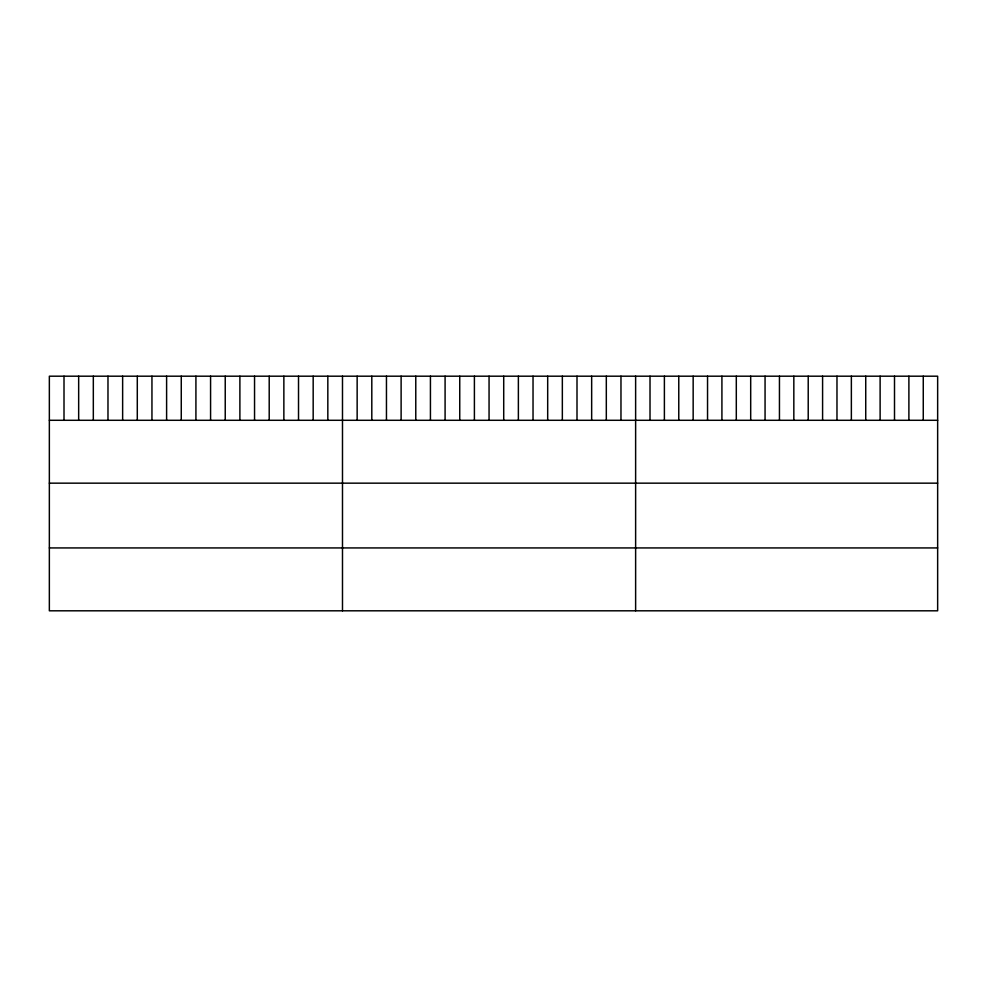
<?xml version="1.0" encoding="UTF-8"?>
<svg xmlns="http://www.w3.org/2000/svg" width="987" height="987" viewBox="0 0 987 987"><rect width="100%" height="100%" fill="white"/><g stroke="black" fill="none" stroke-linecap="round" stroke-linejoin="round"><path stroke-width="1.48" d="M937.65 420.289L937.65 610.805L49.35 610.805L49.35 376.195L937.65 376.195L937.65 420.289L49.35 420.289M49.35 483.161L937.65 483.161M49.35 547.933L937.65 547.933M923.264 376.195L923.264 420.289M908.891 376.195L908.891 420.289M894.506 376.195L894.506 420.289M880.12 376.195L880.12 420.289M865.735 376.195L865.735 420.289M851.362 376.195L851.362 420.289M836.976 376.195L836.976 420.289M822.59 376.195L822.59 420.289M808.217 376.195L808.217 420.289M793.832 376.195L793.832 420.289M779.446 376.195L779.446 420.289M765.061 376.195L765.061 420.289M750.688 376.195L750.688 420.289M736.302 376.195L736.302 420.289M721.916 376.195L721.916 420.289M707.543 376.195L707.543 420.289M693.158 376.195L693.158 420.289M678.772 376.195L678.772 420.289M664.387 376.195L664.387 420.289M650.014 376.195L650.014 420.289M635.628 376.195L635.628 610.805M620.971 376.195L620.971 420.289M606.314 376.195L606.314 420.289M591.657 376.195L591.657 420.289M577 376.195L577 420.289M562.343 376.195L562.343 420.289M547.686 376.195L547.686 420.289M533.029 376.195L533.029 420.289M518.372 376.195L518.372 420.289M503.715 376.195L503.715 420.289M489.058 376.195L489.058 420.289M474.402 376.195L474.402 420.289M459.745 376.195L459.745 420.289M445.088 376.195L445.088 420.289M430.431 376.195L430.431 420.289M415.774 376.195L415.774 420.289M401.117 376.195L401.117 420.289M386.46 376.195L386.46 420.289M371.803 376.195L371.803 420.289M357.146 376.195L357.146 420.289M342.489 376.195L342.489 610.805M327.832 376.195L327.832 420.289M313.175 376.195L313.175 420.289M298.518 376.195L298.518 420.289M283.861 376.195L283.861 420.289M269.204 376.195L269.204 420.289M254.547 376.195L254.547 420.289M239.89 376.195L239.89 420.289M225.233 376.195L225.233 420.289M210.576 376.195L210.576 420.289M195.919 376.195L195.919 420.289M181.263 376.195L181.263 420.289M166.606 376.195L166.606 420.289M151.949 376.195L151.949 420.289M137.292 376.195L137.292 420.289M122.635 376.195L122.635 420.289M107.978 376.195L107.978 420.289M93.321 376.195L93.321 420.289M78.664 376.195L78.664 420.289M64.007 376.195L64.007 420.289"/></g></svg>
